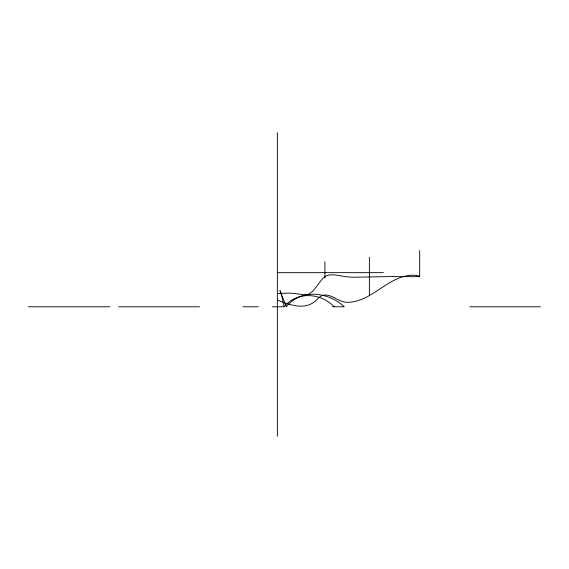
<?xml version="1.0" encoding="UTF-8"?>
<svg xmlns="http://www.w3.org/2000/svg" width="569" height="569" viewBox="0 0 569 569"><rect width="100%" height="100%" fill="white"/><g stroke="black" fill="none" stroke-linecap="round" stroke-linejoin="round"><path stroke-width="0.85" d="M277.366 299.991C289.301 305.048 305.311 310.66 316.172 300.411C325.852 288.376 334.195 299.92 345.034 302.196C372.19 304.123 389.345 272.352 416.622 275.432M277.366 293.448L290.446 293.113L304.244 294.728L308.618 294.209L313.042 291.036L322.872 278.284L325.98 276.008L329.444 274.905L334.465 274.834L346.699 276.84L352.823 277.245L388.549 276.598M277.366 272.658L383.421 272.658M28.45 306.776L109.831 306.776M118.786 306.776L199.506 306.776M242.892 306.776L258.39 306.776M272.331 306.776L283.803 306.776M332.488 306.776L344.273 306.776C328.462 291.869 301.022 288.362 286.349 306.776L279.955 290.531L282.124 297.423L284.151 306.776C296.89 291.1 320.845 292.708 334.117 306.776M469.838 306.776L540.55 306.776M393.207 276.648L419.68 276.634L419.68 250.637M369.381 257.323L369.381 295.446M324.899 261.754L324.899 277.942M277.366 132.698L277.366 436.302M416.309 275.631A58.635 18.983 -21.7 0 1 419.403 276.129M393.286 276.42A37.924 1.479 0.5 0 1 389.246 276.378"/></g></svg>
